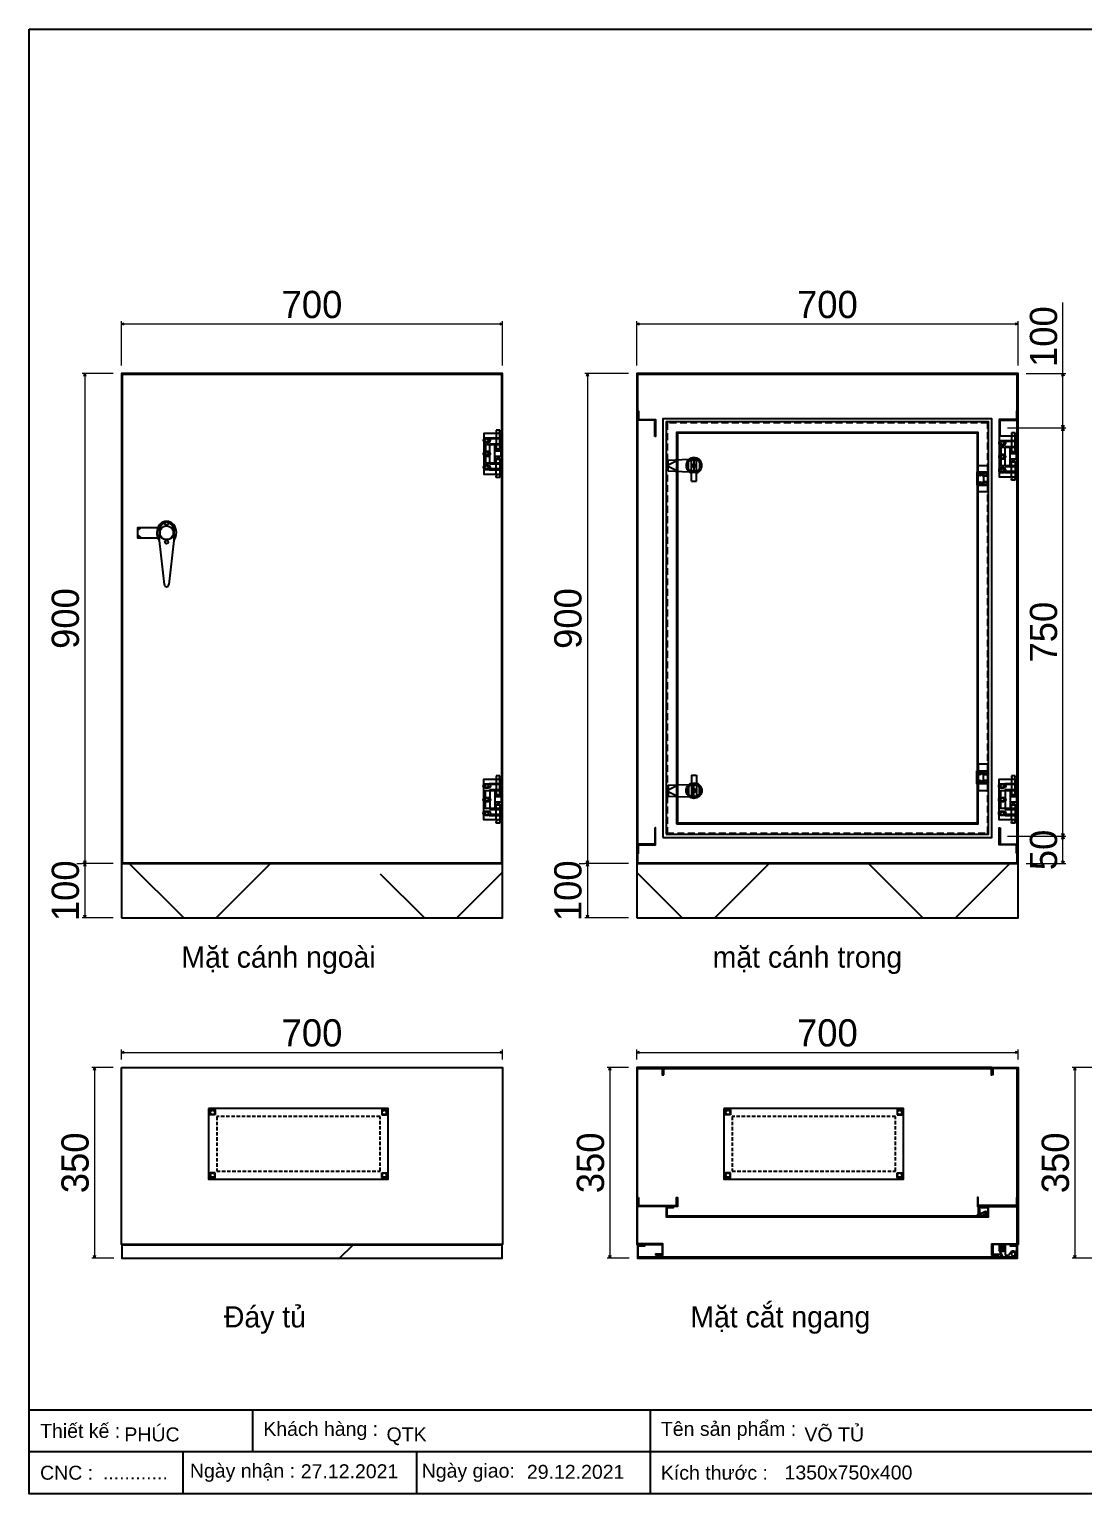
# Model space of a CAD drawing. Header units: millimetres. Extents: x 0 to 3804, y 0 to 2690.
# Drawn here: x 0 to 1936, y 0 to 2690 of the extents above; entities that cross this region are included whole.
import ezdxf

# ---------------------------------------------------------------- set-up
doc = ezdxf.new("R2010")
doc.units = ezdxf.units.MM
doc.linetypes.add('HIDDEN', pattern=[9.525, 6.35, -3.175])
doc.linetypes.add('HIDDENX2', pattern=[19.05, 12.7, -6.35])
for name, color, linetype in [('DIM', 253, 'Continuous'), ('Ghi chu', 7, 'Continuous'), ('HEATER', 1, 'Continuous')]:
    doc.layers.add(name, color=color, linetype=linetype)
doc.styles.add('Arial', font='arial.ttf')
doc.dimstyles.new('CNC', dxfattribs={"dimtxt": 50, "dimasz": 5, "dimexe": 5, "dimexo": 15, "dimgap": 10, "dimtad": 1, "dimdec": 0, "dimtxsty": 'Standard', "dimblk": 'OPEN30', "dimcen": 10, "dimclrd": 5, "dimclre": 5, "dimclrt": 3, "dimazin": 3, "dimtfac": 1, "dimtdec": 0, "dimtmove": 0, "dimatfit": 3, "dimldrblk": 'ARCHTICK', "dimlwd": 9, "dimlwe": 9})

# ---------------------------------------------------------------- blocks, each defined once
blk = doc.blocks.new('*D1')
at = {"color": 0, "linetype": 'ByBlock', "lineweight": -2}
for p, q in [((169.1, 2148.4), (174.1, 2149.7)), ((174.1, 2147), (169.1, 2148.4)), ((169.1, 2148.4), (174.1, 2148.4)), ((864.1, 2149.7), (869.1, 2148.4)), ((869.1, 2148.4), (864.1, 2147)), ((869.1, 2148.4), (864.1, 2148.4))]:
    blk.add_line(p, q, dxfattribs=at)
at = {"layer": 'Defpoints', "color": 0, "transparency": 16777216}
for p in [(869.1, 2148.4), (169.1, 2057.4), (869.1, 2057.4)]:
    blk.add_point(p, dxfattribs=at)
at = {"layer": 'DIM', "color": 5, "lineweight": 9, "transparency": 16777216}
for p, q in [((169.1, 2072.4), (169.1, 2153.4)), ((869.1, 2072.4), (869.1, 2153.4)), ((174.1, 2148.4), (864.1, 2148.4))]:
    blk.add_line(p, q, dxfattribs=at)
at = {"layer": 'DIM', "color": 3, "transparency": 16777216, "insert": (519.1, 2183.9), "char_height": 50, "attachment_point": 5}
blk.add_mtext('700', dxfattribs=at)
blk = doc.blocks.new('_ArchTick')
at = {"color": 0, "const_width": 0.15}
blk.add_lwpolyline([(-0.5, -0.5), (0.5, 0.5)], dxfattribs=at)
blk = doc.blocks.new('_Open30')
at = {"color": 0, "linetype": 'ByBlock', "lineweight": -2}
for p, q in [((-1, 0.27), (0, 0)), ((0, 0), (-1, -0.27)), ((0, 0), (-1, 0))]:
    blk.add_line(p, q, dxfattribs=at)
blk = doc.blocks.new('*D2')
at = {"color": 0, "linetype": 'ByBlock', "lineweight": -2}
for p, q in [((100.7, 2052.4), (102, 2057.4)), ((102, 2057.4), (103.4, 2052.4)), ((102, 2057.4), (102, 2052.4)), ((102, 1157.4), (100.7, 1162.4)), ((103.4, 1162.4), (102, 1157.4)), ((102, 1157.4), (102, 1162.4))]:
    blk.add_line(p, q, dxfattribs=at)
at = {"layer": 'Defpoints', "color": 0, "transparency": 16777216}
for p in [(169.1, 2057.4), (102, 1157.4), (169.1, 1157.4)]:
    blk.add_point(p, dxfattribs=at)
at = {"layer": 'DIM', "color": 5, "lineweight": 9, "transparency": 16777216}
for p, q in [((154.1, 2057.4), (97, 2057.4)), ((102, 2052.4), (102, 1162.4)), ((154.1, 1157.4), (97, 1157.4))]:
    blk.add_line(p, q, dxfattribs=at)
at = {"layer": 'DIM', "color": 3, "transparency": 16777216, "insert": (66.5, 1607.4), "char_height": 50, "attachment_point": 5, "rotation": 90}
blk.add_mtext('900', dxfattribs=at)
blk = doc.blocks.new('*D3')
at = {"color": 0, "linetype": 'ByBlock', "lineweight": -2}
for p, q in [((100.7, 1152.4), (102, 1157.4)), ((102, 1157.4), (103.4, 1152.4)), ((102, 1157.4), (102, 1152.4)), ((102, 1057.4), (100.7, 1062.4)), ((103.4, 1062.4), (102, 1057.4)), ((102, 1057.4), (102, 1062.4))]:
    blk.add_line(p, q, dxfattribs=at)
at = {"layer": 'Defpoints', "color": 0, "transparency": 16777216}
for p in [(102, 1157.4), (102, 1057.4), (169.1, 1057.4)]:
    blk.add_point(p, dxfattribs=at)
at = {"layer": 'DIM', "color": 5, "lineweight": 9, "transparency": 16777216}
for p, q in [((87, 1157.4), (97, 1157.4)), ((102, 1152.4), (102, 1062.4)), ((154.1, 1057.4), (97, 1057.4))]:
    blk.add_line(p, q, dxfattribs=at)
at = {"layer": 'DIM', "color": 3, "transparency": 16777216, "insert": (66.5, 1107.4), "char_height": 50, "attachment_point": 5, "rotation": 90}
blk.add_mtext('100', dxfattribs=at)
blk = doc.blocks.new('*D4')
at = {"color": 0, "linetype": 'ByBlock', "lineweight": -2}
for p, q in [((118.5, 777.7), (119.8, 782.7)), ((119.8, 782.7), (121.2, 777.7)), ((119.8, 782.7), (119.8, 777.7)), ((119.8, 432.7), (118.5, 437.7)), ((121.2, 437.7), (119.8, 432.7)), ((119.8, 432.7), (119.8, 437.7))]:
    blk.add_line(p, q, dxfattribs=at)
at = {"layer": 'Defpoints', "color": 0, "transparency": 16777216}
for p in [(169.1, 782.7), (119.8, 432.7), (170.1, 432.7)]:
    blk.add_point(p, dxfattribs=at)
at = {"layer": 'DIM', "color": 5, "lineweight": 9, "transparency": 16777216}
for p, q in [((154.1, 782.7), (114.8, 782.7)), ((119.8, 777.7), (119.8, 437.7)), ((155.1, 432.7), (114.8, 432.7))]:
    blk.add_line(p, q, dxfattribs=at)
at = {"layer": 'DIM', "color": 3, "transparency": 16777216, "insert": (84.3, 607.7), "char_height": 50, "attachment_point": 5, "rotation": 90}
blk.add_mtext('350', dxfattribs=at)
blk = doc.blocks.new('MS308-2-1')
at = {"color": 1}
for p, q in [((-53, 4.6), (-46, 10)), ((-13.3, -14.2), (-13.3, 6.7)), ((-12.3, 6.7), (-12.3, -6.9)), ((12.3, 6.7), (12.3, -6.9)), ((13.3, 6.7), (13.3, -14.2)), ((-53, -4.6), (-46, -10)), ((-4, -95), (-13.3, -14.2)), ((13.3, -14.2), (4, -95))]:
    blk.add_line(p, q, dxfattribs=at)
blk.add_lwpolyline([(-15.8, -10), (-53, -10), (-53, 10), (-15.8, 10)], dxfattribs=at)
for centre, radius, start, end in [((0, 6.7), 13.3, 0, 180), ((0, 6.7), 12.3, 0, 180), ((0, 5.9), 17.7, 226.184, 313.816), ((0, -95), 4, 180, 0)]:
    blk.add_arc(centre, radius, start, end, dxfattribs=at)
blk.add_ellipse((0, 0), major_axis=(0, 21), ratio=0.857143, start_param=3.972003, end_param=8.594367, dxfattribs=at)
blk = doc.blocks.new('*D5')
at = {"color": 0, "linetype": 'ByBlock', "lineweight": -2}
for p, q in [((169.1, 810.6), (174.1, 811.9)), ((174.1, 809.3), (169.1, 810.6)), ((169.1, 810.6), (174.1, 810.6)), ((864.1, 811.9), (869.1, 810.6)), ((869.1, 810.6), (864.1, 809.3)), ((869.1, 810.6), (864.1, 810.6))]:
    blk.add_line(p, q, dxfattribs=at)
at = {"layer": 'Defpoints', "color": 0, "transparency": 16777216}
for p in [(869.1, 810.6), (169.1, 782.7), (869.1, 782.7)]:
    blk.add_point(p, dxfattribs=at)
at = {"layer": 'DIM', "color": 5, "lineweight": 9, "transparency": 16777216}
for p, q in [((169.1, 797.7), (169.1, 815.6)), ((174.1, 810.6), (864.1, 810.6)), ((869.1, 797.7), (869.1, 815.6))]:
    blk.add_line(p, q, dxfattribs=at)
at = {"layer": 'DIM', "color": 3, "transparency": 16777216, "insert": (519.1, 846.1), "char_height": 50, "attachment_point": 5}
blk.add_mtext('700', dxfattribs=at)
blk = doc.blocks.new('HL011-1-3')
at = {"color": 1}
for p, q in [((29.5, 81), (22.5, 81)), ((22.5, 81), (22.5, 78)), ((29.5, 78), (29.5, 81)), ((11, 56), (11, 19)), ((11, 56), (32, 56)), ((20, 54), (20, 21)), ((23.5, 78), (22.5, 78)), ((22.5, 75), (22.5, 49)), ((23.5, 75), (22.5, 75)), ((23.5, 75), (23.5, 78)), ((29.5, 78), (28.5, 78)), ((28.5, 75), (28.5, 78)), ((28.5, 75), (29.5, 75)), ((29.5, 49), (29.5, 75)), ((20, 47), (32, 47)), ((32, 42.5), (20, 42.5)), ((32, 32.5), (20, 32.5)), ((20, 28), (32, 28)), ((22.5, 49), (24, 44)), ((22.5, 26), (24, 31)), ((24, 44), (28, 44)), ((24, 31), (28, 31)), ((29.5, 49), (28, 44)), ((29.5, 26), (28, 31)), ((11, 19), (32, 19)), ((22.5, 0), (22.5, 26)), ((23.5, 0), (22.5, 0)), ((23.5, 0), (23.5, -3)), ((28.5, 0), (28.5, -3)), ((28.5, 0), (29.5, 0)), ((29.5, 26), (29.5, 0)), ((22.5, -6), (22.5, -3)), ((23.5, -3), (22.5, -3)), ((29.5, -6), (22.5, -6)), ((29.5, -3), (28.5, -3)), ((29.5, -3), (29.5, -6))]:
    blk.add_line(p, q, dxfattribs=at)
for points in [[(32, 19), (32, 0), (0, 0), (0, 75), (32, 75), (32, 56)], [(32, 28), (32, 21), (3, 21), (3, 54), (32, 54), (32, 47)], [(32, 42.5), (32, 32.5)]]:
    blk.add_lwpolyline(points, dxfattribs=at)
for points in [[(10, 67), (32, 67), (32, 65), (10, 65)], [(10, 8), (32, 8), (32, 10), (10, 10)]]:
    blk.add_lwpolyline(points, close=True, dxfattribs=at)
for centre in [(5.5, 62.5), (5.5, 37.5), (5.5, 12.5)]:
    blk.add_circle(centre, 3, dxfattribs=at)
blk = doc.blocks.new('*D6')
at = {"color": 0, "linetype": 'ByBlock', "lineweight": -2}
for p, q in [((1115.5, 2148.4), (1120.5, 2149.7)), ((1120.5, 2147), (1115.5, 2148.4)), ((1115.5, 2148.4), (1120.5, 2148.4)), ((1810.5, 2149.7), (1815.5, 2148.4)), ((1815.5, 2148.4), (1810.5, 2147)), ((1815.5, 2148.4), (1810.5, 2148.4))]:
    blk.add_line(p, q, dxfattribs=at)
at = {"layer": 'Defpoints', "color": 0, "transparency": 16777216}
for p in [(1815.5, 2148.4), (1115.5, 2057.4), (1815.5, 2057.4)]:
    blk.add_point(p, dxfattribs=at)
at = {"layer": 'DIM', "color": 5, "lineweight": 9, "transparency": 16777216}
for p, q in [((1115.5, 2072.4), (1115.5, 2153.4)), ((1815.5, 2072.4), (1815.5, 2153.4)), ((1120.5, 2148.4), (1810.5, 2148.4))]:
    blk.add_line(p, q, dxfattribs=at)
at = {"layer": 'DIM', "color": 3, "transparency": 16777216, "insert": (1465.5, 2183.9), "char_height": 50, "attachment_point": 5}
blk.add_mtext('700', dxfattribs=at)
blk = doc.blocks.new('*D7')
at = {"color": 0, "linetype": 'ByBlock', "lineweight": -2}
for p, q in [((1023.5, 2052.4), (1024.8, 2057.4)), ((1024.8, 2057.4), (1026.2, 2052.4)), ((1024.8, 2057.4), (1024.8, 2052.4)), ((1024.8, 1157.4), (1023.5, 1162.4)), ((1026.2, 1162.4), (1024.8, 1157.4)), ((1024.8, 1157.4), (1024.8, 1162.4))]:
    blk.add_line(p, q, dxfattribs=at)
at = {"layer": 'Defpoints', "color": 0, "transparency": 16777216}
for p in [(1115.5, 2057.4), (1024.8, 1157.4), (1115.5, 1157.4)]:
    blk.add_point(p, dxfattribs=at)
at = {"layer": 'DIM', "color": 5, "lineweight": 9, "transparency": 16777216}
for p, q in [((1100.5, 2057.4), (1019.8, 2057.4)), ((1024.8, 2052.4), (1024.8, 1162.4)), ((1100.5, 1157.4), (1019.8, 1157.4))]:
    blk.add_line(p, q, dxfattribs=at)
at = {"layer": 'DIM', "color": 3, "transparency": 16777216, "insert": (989.3, 1607.4), "char_height": 50, "attachment_point": 5, "rotation": 90}
blk.add_mtext('900', dxfattribs=at)
blk = doc.blocks.new('*D8')
at = {"color": 0, "linetype": 'ByBlock', "lineweight": -2}
for p, q in [((1023.5, 1152.4), (1024.8, 1157.4)), ((1024.8, 1157.4), (1026.2, 1152.4)), ((1024.8, 1157.4), (1024.8, 1152.4)), ((1024.8, 1057.4), (1023.5, 1062.4)), ((1026.2, 1062.4), (1024.8, 1057.4)), ((1024.8, 1057.4), (1024.8, 1062.4))]:
    blk.add_line(p, q, dxfattribs=at)
at = {"layer": 'Defpoints', "color": 0, "transparency": 16777216}
for p in [(1024.8, 1157.4), (1024.8, 1057.4), (1115.5, 1057.4)]:
    blk.add_point(p, dxfattribs=at)
at = {"layer": 'DIM', "color": 5, "lineweight": 9, "transparency": 16777216}
for p, q in [((1009.8, 1157.4), (1019.8, 1157.4)), ((1024.8, 1152.4), (1024.8, 1062.4)), ((1100.5, 1057.4), (1019.8, 1057.4))]:
    blk.add_line(p, q, dxfattribs=at)
at = {"layer": 'DIM', "color": 3, "transparency": 16777216, "insert": (989.3, 1107.4), "char_height": 50, "attachment_point": 5, "rotation": 90}
blk.add_mtext('100', dxfattribs=at)
blk = doc.blocks.new('ovan6x9')
at = {"color": 2}
for p, q in [((2, 6), (8, 6)), ((2, 0), (8, 0))]:
    blk.add_line(p, q, dxfattribs=at)
for centre, start, end in [((2, 3), 90, 270), ((8, 3), 270, 90)]:
    blk.add_arc(centre, 3, start, end, dxfattribs=at)
blk = doc.blocks.new('HL036-1-1')
at = {"color": 1}
blk.add_line((9.5, 36.2), (9.5, 12.2), dxfattribs=at)
for points in [[(-2.5, 12.2), (17.5, 12.2), (17.5, 36.2), (-2.5, 36.2)], [(0, 48.5), (17.5, 48.5), (17.5, 0), (0, 0)]]:
    blk.add_lwpolyline(points, close=True, dxfattribs=at)
for centre, radius in [((3.5, 31.8), 2), ((12.7, 32.5), 2.5), ((3.5, 16.8), 2), ((12.7, 16), 2.5)]:
    blk.add_circle(centre, radius, dxfattribs=at)
blk = doc.blocks.new('SDGFGHGHG')
at = {"layer": 'HEATER'}
for p, q in [((860892.9, 570780.5), (860931.6, 570782)), ((860892.9, 570760.5), (860892.9, 570780.5)), ((860892.9, 570771.9), (860906.3, 570778.7)), ((860935.9, 570742), (860935.9, 570784.3)), ((860944.9, 570742), (860944.9, 570784.3)), ((860892.9, 570769.1), (860906.3, 570762.4)), ((860892.9, 570760.5), (860931.6, 570759.1)), ((860937.5, 570771.3), (860939.5, 570771.3)), ((860937.5, 570769.8), (860939.5, 570769.8)), ((860939.5, 570773.5), (860939.5, 570771.3)), ((860939.5, 570769.8), (860939.5, 570767.6)), ((860941.3, 570773.5), (860941.3, 570771.3)), ((860941.3, 570771.3), (860943.4, 570771.3)), ((860941.3, 570769.8), (860941.3, 570767.6)), ((860941.3, 570769.8), (860943.4, 570769.8)), ((860935.9, 570742), (860944.9, 570742))]:
    blk.add_line(p, q, dxfattribs=at)
blk.add_circle((860940.4, 570770.5), 3.08, dxfattribs=at)
blk.add_arc((860940.4, 570770.5), 14.5, 288.08, 251.92, dxfattribs=at)
blk = doc.blocks.new('SĐFHGGH')
at = {"layer": 'HEATER'}
for points in [[(860928.8, 570702.4), (860927.4, 570702.4), (860927.4, 570708.4), (860928.8, 570708.4)], [(860943.4, 570717), (860943.4, 570718.4), (860937.4, 570718.4), (860937.4, 570717)], [(860952.1, 570702.4), (860953.4, 570702.4), (860953.4, 570708.4), (860952.1, 570708.4)], [(860943.4, 570693.8), (860943.4, 570692.4), (860937.4, 570692.4), (860937.4, 570693.8)]]:
    blk.add_lwpolyline(points, dxfattribs=at)
for start, end in [(104.4775, 165.5225), (194.4775, 255.5225), (14.4775, 75.5225), (284.4775, 345.5225)]:
    blk.add_arc((860940.4, 570705.4), 12, start, end, dxfattribs=at)
blk = doc.blocks.new('MS722')
for name, p in [('SDGFGHGHG', (-860940.4, -570770.5)), ('SĐFHGGH', (-860940.4, -570705.4))]:
    blk.add_blockref(name, p)
blk = doc.blocks.new('KHUNG CHUẨN')
at = {"color": 7}
for p, q in [((19889.2, -28535.2), (16919.2, -28535.2)), ((17239.2, -28535.2), (17239.2, -28595.2)), ((17809.2, -28535.2), (17809.2, -28655.2)), ((18939.2, -28595.2), (16919.2, -28595.2)), ((17139.2, -28595.2), (17139.2, -28655.2)), ((17474.2, -28595.2), (17474.2, -28655.2))]:
    blk.add_line(p, q, dxfattribs=at)
blk.add_lwpolyline([(16919.2, -26555.2), (19889.2, -26555.2), (19889.2, -28655.2), (16919.2, -28655.2)], close=True, dxfattribs=at)
at = {"color": 2, "char_height": 20, "attachment_point": 4, "style": 'Arial'}
for s, insert, width in [('  Thiết kế :', (16919.2, -28565.2), 917.634), ('  Khách hàng :', (17239.2, -28565.2), 917.634), ('  Tên sản phẩm :', (17809.2, -28565.2), 917.634), ('  CNC :', (16919.2, -28625.2), 917.634), ('  Ngày nhận :', (17134, -28625.2), 556.651), ('  Ngày giao:', (17466.3, -28625.2), 556.651), ('  Kích thước :', (17809.2, -28625.2), 917.634)]:
    blk.add_mtext(s, dxfattribs=dict(at, insert=insert, width=width))
at = {"color": 3, "style": 'Arial'}
for tag, p in [('#01', (17055.6, -28580.1)), ('#02', (17431.4, -28580.1)), ('#03', (18030.6, -28580.1)), ('#08', (18751.7, -28580.1)), ('#10', (19064.8, -28580.1)), ('#04', (17024.8, -28634.6)), ('#05', (17308.5, -28633)), ('#06', (17632.7, -28633.7)), ('#07', (18002, -28634.7)), ('#09', (18753.8, -28632.6)), ('#11', (19060.3, -28625.7)), ('#12', (19806.5, -28628.9))]:
    blk.add_attdef(tag, p, '', height=20, dxfattribs=at)
blk = doc.blocks.new('*D10')
at = {"color": 5, "lineweight": 9, "ltscale": 3, "transparency": 16777216}
for p, q in [((1796, 1207.4), (1903.1, 1207.4)), ((1898.1, 1162.4), (1898.1, 1202.4)), ((1830.5, 1157.4), (1903.1, 1157.4))]:
    blk.add_line(p, q, dxfattribs=at)
at = {"color": 0, "linetype": 'ByBlock', "lineweight": -2}
for p, q in [((1896.8, 1202.4), (1898.1, 1207.4)), ((1898.1, 1207.4), (1899.5, 1202.4)), ((1898.1, 1207.4), (1898.1, 1202.4)), ((1898.1, 1157.4), (1896.8, 1162.4)), ((1899.5, 1162.4), (1898.1, 1157.4)), ((1898.1, 1157.4), (1898.1, 1162.4))]:
    blk.add_line(p, q, dxfattribs=at)
at = {"layer": 'Defpoints', "color": 0, "ltscale": 3, "transparency": 16777216}
for p in [(1781, 1207.4), (1898.1, 1207.4), (1815.5, 1157.4)]:
    blk.add_point(p, dxfattribs=at)
at = {"color": 3, "ltscale": 3, "transparency": 16777216, "insert": (1862.6, 1182.4), "char_height": 50, "attachment_point": 5, "rotation": 90}
blk.add_mtext('50', dxfattribs=at)
blk = doc.blocks.new('*D11')
at = {"color": 5, "lineweight": 9, "ltscale": 3, "transparency": 16777216}
for p, q in [((1796, 1957.4), (1903.1, 1957.4)), ((1898.1, 1212.4), (1898.1, 1952.4)), ((1796, 1207.4), (1903.1, 1207.4))]:
    blk.add_line(p, q, dxfattribs=at)
at = {"color": 0, "linetype": 'ByBlock', "lineweight": -2}
for p, q in [((1896.8, 1952.4), (1898.1, 1957.4)), ((1898.1, 1957.4), (1899.5, 1952.4)), ((1898.1, 1957.4), (1898.1, 1952.4)), ((1898.1, 1207.4), (1896.8, 1212.4)), ((1899.5, 1212.4), (1898.1, 1207.4)), ((1898.1, 1207.4), (1898.1, 1212.4))]:
    blk.add_line(p, q, dxfattribs=at)
at = {"layer": 'Defpoints', "color": 0, "ltscale": 3, "transparency": 16777216}
for p in [(1781, 1957.4), (1898.1, 1957.4), (1781, 1207.4)]:
    blk.add_point(p, dxfattribs=at)
at = {"color": 3, "ltscale": 3, "transparency": 16777216, "insert": (1862.6, 1582.4), "char_height": 50, "attachment_point": 5, "rotation": 90}
blk.add_mtext('750', dxfattribs=at)
blk = doc.blocks.new('*D12')
at = {"color": 5, "lineweight": 9, "ltscale": 3, "transparency": 16777216}
for p, q in [((1898.1, 2057.4), (1898.1, 2188)), ((1830.5, 2057.4), (1903.1, 2057.4)), ((1898.1, 1962.4), (1898.1, 2052.4)), ((1796, 1957.4), (1903.1, 1957.4))]:
    blk.add_line(p, q, dxfattribs=at)
at = {"color": 0, "linetype": 'ByBlock', "lineweight": -2}
for p, q in [((1896.8, 2052.4), (1898.1, 2057.4)), ((1898.1, 2057.4), (1899.5, 2052.4)), ((1898.1, 2057.4), (1898.1, 2052.4)), ((1898.1, 1957.4), (1896.8, 1962.4)), ((1899.5, 1962.4), (1898.1, 1957.4)), ((1898.1, 1957.4), (1898.1, 1962.4))]:
    blk.add_line(p, q, dxfattribs=at)
at = {"layer": 'Defpoints', "color": 0, "ltscale": 3, "transparency": 16777216}
for p in [(1815.5, 2057.4), (1898.1, 2057.4), (1781, 1957.4)]:
    blk.add_point(p, dxfattribs=at)
at = {"color": 3, "ltscale": 3, "transparency": 16777216, "insert": (1862.6, 2125.2), "char_height": 50, "attachment_point": 5, "rotation": 90}
blk.add_mtext('100', dxfattribs=at)
blk = doc.blocks.new('*D13')
at = {"color": 0, "linetype": 'ByBlock', "lineweight": -2}
for p, q in [((1064.9, 777.7), (1066.2, 782.7)), ((1066.2, 782.7), (1067.5, 777.7)), ((1066.2, 782.7), (1066.2, 777.7)), ((1066.2, 432.7), (1064.9, 437.7)), ((1067.5, 437.7), (1066.2, 432.7)), ((1066.2, 432.7), (1066.2, 437.7))]:
    blk.add_line(p, q, dxfattribs=at)
at = {"layer": 'Defpoints', "color": 0, "transparency": 16777216}
for p in [(1115.5, 782.7), (1066.2, 432.7), (1116.5, 432.7)]:
    blk.add_point(p, dxfattribs=at)
at = {"layer": 'DIM', "color": 5, "lineweight": 9, "transparency": 16777216}
for p, q in [((1100.5, 782.7), (1061.2, 782.7)), ((1066.2, 777.7), (1066.2, 437.7)), ((1101.5, 432.7), (1061.2, 432.7))]:
    blk.add_line(p, q, dxfattribs=at)
at = {"layer": 'DIM', "color": 3, "transparency": 16777216, "insert": (1030.7, 607.7), "char_height": 50, "attachment_point": 5, "rotation": 90}
blk.add_mtext('350', dxfattribs=at)
blk = doc.blocks.new('*D14')
at = {"color": 0, "linetype": 'ByBlock', "lineweight": -2}
for p, q in [((1115.5, 810.6), (1120.5, 811.9)), ((1120.5, 809.3), (1115.5, 810.6)), ((1115.5, 810.6), (1120.5, 810.6)), ((1810.5, 811.9), (1815.5, 810.6)), ((1815.5, 810.6), (1810.5, 809.3)), ((1815.5, 810.6), (1810.5, 810.6))]:
    blk.add_line(p, q, dxfattribs=at)
at = {"layer": 'Defpoints', "color": 0, "transparency": 16777216}
for p in [(1815.5, 810.6), (1115.5, 782.7), (1815.5, 782.7)]:
    blk.add_point(p, dxfattribs=at)
at = {"layer": 'DIM', "color": 5, "lineweight": 9, "transparency": 16777216}
for p, q in [((1115.5, 797.7), (1115.5, 815.6)), ((1120.5, 810.6), (1810.5, 810.6)), ((1815.5, 797.7), (1815.5, 815.6))]:
    blk.add_line(p, q, dxfattribs=at)
at = {"layer": 'DIM', "color": 3, "transparency": 16777216, "insert": (1465.5, 846.1), "char_height": 50, "attachment_point": 5}
blk.add_mtext('700', dxfattribs=at)
blk = doc.blocks.new('HL011-1-4')
h = blk.add_hatch()
h.set_pattern_fill('ANSI31', color=2, scale=0.5, style=0)
h.paths.add_polyline_path([(2.5, 0), (8.5, 0), (8.5, 12), (2.5, 12)])
at = {"color": 1}
for p, q in [((7, 23.5), (0, 10)), ((0, 0), (0, 10)), ((11, 0), (0, 0)), ((7, 23.5), (26, 23.5)), ((11, 0), (11, 19.5)), ((11, 19.5), (17, 19.5)), ((17, 19.5), (21.2, 13.9))]:
    blk.add_line(p, q, dxfattribs=at)
at = {"color": 2}
blk.add_lwpolyline([(2.5, 0), (2.5, 12), (8.5, 12), (8.5, 0)], dxfattribs=at)
at = {"color": 1}
blk.add_lwpolyline([(5.7, 21), (3, 21), (3, 23.5), (7, 23.5)], dxfattribs=at)
blk.add_circle((26, 17.5), 3.5, dxfattribs=at)
blk.add_arc((26, 17.5), 6, 216.8699, 90, dxfattribs=at)
blk = doc.blocks.new('HL036-1-2')
at = {"layer": 'Ghi chu', "color": 1}
for p, q in [((-3, 17.8), (-18.9, 17.8)), ((-18.9, 15.8), (-18.9, 17.8)), ((-12.1, 15.8), (-18.9, 15.8)), ((-16.4, 1), (-16.4, 14)), ((-15.6, 15), (-3.9, 17.7)), ((0, 0), (-15.4, 0)), ((-14.4, 3), (-14.4, 11.9)), ((0, 2), (-13.4, 2)), ((-13.1, 12.8), (-4.3, 9.8)), ((-6.2, 2), (-6.2, 0)), ((-1.2, 2), (-1.2, 0)), ((0, 0), (0, 2))]:
    blk.add_line(p, q, dxfattribs=at)
for radius in [4.1, 2.1]:
    blk.add_circle((-3, 13.7), radius, dxfattribs=at)
for centre, start, end in [((-15.4, 14), 102.9616, 180), ((-15.4, 1), 180, 270), ((-13.4, 11.9), 71.3254, 180), ((-13.4, 3), 180, 270)]:
    blk.add_arc(centre, 1, start, end, dxfattribs=at)
blk = doc.blocks.new('*D19')
at = {"color": 0, "linetype": 'ByBlock', "lineweight": -2}
for p, q in [((1918.5, 777.7), (1919.8, 782.7)), ((1919.8, 782.7), (1921.2, 777.7)), ((1919.8, 782.7), (1919.8, 777.7)), ((1919.8, 432.7), (1918.5, 437.7)), ((1921.2, 437.7), (1919.8, 432.7)), ((1919.8, 432.7), (1919.8, 437.7))]:
    blk.add_line(p, q, dxfattribs=at)
at = {"layer": 'Defpoints', "color": 0, "transparency": 16777216}
for p in [(1969.1, 782.7), (1919.8, 432.7), (1970.1, 432.7)]:
    blk.add_point(p, dxfattribs=at)
at = {"layer": 'DIM', "color": 5, "lineweight": 9, "transparency": 16777216}
for p, q in [((1954.1, 782.7), (1914.8, 782.7)), ((1919.8, 777.7), (1919.8, 437.7)), ((1955.1, 432.7), (1914.8, 432.7))]:
    blk.add_line(p, q, dxfattribs=at)
at = {"layer": 'DIM', "color": 3, "transparency": 16777216, "insert": (1884.3, 607.7), "char_height": 50, "attachment_point": 5, "rotation": 90}
blk.add_mtext('350', dxfattribs=at)

msp = doc.modelspace()

# ---------------------------------------------------------------- hatches: boundary and pattern name
at = {"ltscale": 3}
h = msp.add_hatch(dxfattribs=at)
h.set_pattern_fill('ANSI38', color=256, scale=50, style=0)
h.set_pattern_definition([(45, (6745448.83, 3816531.32), (-220.970869, 220.970869), []), (135, (6745448.83, 3816531.32), (-662.912607, 220.970869), [781.25, -468.75])])
h.paths.add_polyline_path([(169.1, 1057.4), (869.1, 1057.4), (869.1, 1157.4), (169.1, 1157.4)])
h = msp.add_hatch(dxfattribs=at)
h.set_pattern_fill('ANSI38', color=256, scale=50, style=0)
h.set_pattern_definition([(45, (6792768.1, 3816531.32), (-220.970869, 220.970869), []), (135, (6792768.1, 3816531.32), (-662.912607, 220.970869), [781.25, -468.75])])
h.paths.add_polyline_path([(1115.5, 1057.4), (1815.5, 1057.4), (1815.5, 1157.4), (1115.5, 1157.4)])
h = msp.add_hatch(dxfattribs=at)
h.set_pattern_fill('ANSI31', color=256, scale=200, style=0)
h.set_pattern_definition([(45, (26981795.3, 15266125.3), (-3535.5339, 3535.5339), [])])
h.paths.add_polyline_path([(329.1, 707.7), (329.1, 577.7), (659.1, 577.7), (659.1, 707.7)], flags=16)
h.paths.add_polyline_path([(169.1, 782.7), (869.1, 782.7), (869.1, 457.7), (169.1, 457.7)])
h = msp.add_hatch(dxfattribs=at)
h.set_pattern_fill('ANSI31', color=256, scale=100, angle=75, style=0)
h.set_pattern_definition([(195, (-3881271.1, 15006788.5), (323.52381, -1207.40728), [])])
h.paths.add_polyline_path([(329.1, 707.7), (329.1, 577.7), (659.1, 577.7), (659.1, 707.7)])
h = msp.add_hatch(dxfattribs=at)
h.set_pattern_fill('ANSI31', color=256, scale=50, angle=90, style=0)
h.set_pattern_definition([(225, (-3819031.32, 6745448.83), (220.970869, -220.970869), [])])
h.paths.add_polyline_path([(868.1, 456.7), (170.1, 456.7), (170.1, 432.7), (868.1, 432.7)])

# ---------------------------------------------------------------- linework, layer by layer
for p, q in [((1220.5, 1898.6), (1220.5, 1878.1)), ((1220.5, 1281.1), (1220.5, 1301.6))]:
    msp.add_line(p, q, dxfattribs=at)
for points in [[(169.1, 1157.4), (869.1, 1157.4), (869.1, 2057.4), (169.1, 2057.4)], [(170.6, 1158.9), (867.6, 1158.9), (867.6, 2055.9), (170.6, 2055.9)], [(1115.5, 1157.4), (1815.5, 1157.4), (1815.5, 2057.4), (1115.5, 2057.4)], [(1117, 1158.9), (1814, 1158.9), (1814, 2055.9), (1117, 2055.9)], [(1163.5, 1205.4), (1767.5, 1205.4), (1767.5, 1974.4), (1163.5, 1974.4)], [(169.1, 1057.4), (869.1, 1057.4), (869.1, 1157.4), (169.1, 1157.4)], [(1115.5, 1057.4), (1815.5, 1057.4), (1815.5, 1157.4), (1115.5, 1157.4)], [(329.1, 707.7), (329.1, 577.7), (659.1, 577.7), (659.1, 707.7)], [(1275.5, 707.7), (1275.5, 577.7), (1605.5, 577.7), (1605.5, 707.7)]]:
    msp.add_lwpolyline(points, close=True)
at = {"color": 8}
for points in [[(1148.5, 1941.6), (1148.5, 1971.6), (1117, 1971.6), (1117, 1988.1), (1118.5, 1988.1), (1118.5, 1973.1), (1150, 1973.1), (1150, 1941.6)], [(1782.5, 1941.6), (1782.5, 1971.6), (1814, 1971.6), (1814, 1988.1), (1812.5, 1988.1), (1812.5, 1973.1), (1781, 1973.1), (1781, 1941.6)], [(1148.5, 1223.1), (1148.5, 1193.1), (1117, 1193.1), (1117, 1176.6), (1118.5, 1176.6), (1118.5, 1191.6), (1150, 1191.6), (1150, 1223.1)], [(1782.5, 1223.1), (1782.5, 1193.1), (1814, 1193.1), (1814, 1176.6), (1812.5, 1176.6), (1812.5, 1191.6), (1781, 1191.6), (1781, 1223.1)]]:
    msp.add_lwpolyline(points, close=True, dxfattribs=at)
at = {"color": 6}
for points in [[(1169.5, 1211.4), (1761.5, 1211.4), (1761.5, 1968.4), (1169.5, 1968.4)], [(1748, 525.9), (1760, 525.9), (1760, 509.9), (1171, 509.9), (1171, 525.9), (1183, 525.9), (1183, 527.4), (1169.5, 527.4), (1169.5, 508.4), (1761.5, 508.4), (1761.5, 527.4), (1748, 527.4)]]:
    msp.add_lwpolyline(points, close=True, dxfattribs=at)
at = {"color": 6, "linetype": 'HIDDENX2'}
msp.add_lwpolyline([(1171, 1212.9), (1760, 1212.9), (1760, 1966.9), (1171, 1966.9)], close=True, dxfattribs=at)
at = {"color": 2}
for points in [[(837.6, 1938.9, 1), (837.6, 1930.9), (842.6, 1930.9, 1), (842.6, 1938.9)], [(837.6, 1913.9, 1), (837.6, 1905.9), (842.6, 1905.9, 1), (842.6, 1913.9)], [(1784, 1933.9, 1), (1784, 1925.9), (1789, 1925.9, 1), (1789, 1933.9)], [(837.6, 1888.9, 1), (837.6, 1880.9), (842.6, 1880.9, 1), (842.6, 1888.9)], [(1784, 1908.9, 1), (1784, 1900.9), (1789, 1900.9, 1), (1789, 1908.9)], [(1784, 1883.9, 1), (1784, 1875.9), (1789, 1875.9, 1), (1789, 1883.9)], [(837.6, 1295.9, -1), (837.6, 1303.9), (842.6, 1303.9, -1), (842.6, 1295.9)], [(1784, 1295.9, -1), (1784, 1303.9), (1789, 1303.9, -1), (1789, 1295.9)], [(837.6, 1270.9, -1), (837.6, 1278.9), (842.6, 1278.9, -1), (842.6, 1270.9)], [(1784, 1270.9, -1), (1784, 1278.9), (1789, 1278.9, -1), (1789, 1270.9)], [(837.6, 1245.9, -1), (837.6, 1253.9), (842.6, 1253.9, -1), (842.6, 1245.9)], [(1784, 1245.9, -1), (1784, 1253.9), (1789, 1253.9, -1), (1789, 1245.9)]]:
    msp.add_lwpolyline(points, format="xyb", close=True, dxfattribs=at)
at = {"color": 3}
for points in [[(1188.5, 1230.4), (1742.5, 1230.4), (1742.5, 1949.4), (1188.5, 1949.4)], [(1190, 1231.9), (1741, 1231.9), (1741, 1947.9), (1190, 1947.9)], [(1118.5, 544.2), (1118.5, 529.2), (1188.5, 529.2), (1188.5, 544.2), (1190, 544.2), (1190, 527.7), (1117, 527.7), (1117, 544.2)], [(1812.5, 544.2), (1812.5, 529.2), (1742.5, 529.2), (1742.5, 544.2), (1741, 544.2), (1741, 527.7), (1814, 527.7), (1814, 544.2)]]:
    msp.add_lwpolyline(points, close=True, dxfattribs=at)
at = {"color": 2, "ltscale": 3}
for points in [[(1210.2, 1898.6), (1230.7, 1898.6), (1230.7, 1878.1), (1210.2, 1878.1)], [(1210.2, 1281.1), (1230.7, 1281.1), (1230.7, 1301.6), (1210.2, 1301.6)]]:
    msp.add_lwpolyline(points, close=True, dxfattribs=at)
at = {"ltscale": 3}
for points in [[(169.1, 782.7), (869.1, 782.7), (869.1, 457.7), (169.1, 457.7)], [(868.1, 456.7), (170.1, 456.7), (170.1, 432.7), (868.1, 432.7)]]:
    msp.add_lwpolyline(points, close=True, dxfattribs=at)
at = {"color": 7}
for points in [[(1150, 438.2), (1163.5, 438.2), (1163.5, 459.2), (1117, 459.2), (1117, 781.2), (1162, 781.2), (1162, 769.2), (1163.5, 769.2), (1163.5, 782.7), (1115.5, 782.7), (1115.5, 457.7), (1162, 457.7), (1162, 439.7), (1150, 439.7)], [(1165, 769.2), (1165, 781.2), (1766, 781.2), (1766, 769.2), (1767.5, 769.2), (1767.5, 782.7), (1163.5, 782.7), (1163.5, 769.2)], [(1781, 438.2), (1767.5, 438.2), (1767.5, 459.2), (1814, 459.2), (1814, 781.2), (1769, 781.2), (1769, 769.2), (1767.5, 769.2), (1767.5, 782.7), (1815.5, 782.7), (1815.5, 457.7), (1769, 457.7), (1769, 439.7), (1781, 439.7)], [(1130, 456.7), (1116.5, 456.7), (1116.5, 432.7), (1814.5, 432.7), (1814.5, 456.7), (1801, 456.7), (1801, 455.2), (1813, 455.2), (1813, 434.2), (1118, 434.2), (1118, 455.2), (1130, 455.2)]]:
    msp.add_lwpolyline(points, close=True, dxfattribs=at)
at = {"color": 2}
for points in [[(341, 695.8), (332, 695.8), (332, 704.8), (341, 704.8)], [(647.2, 695.8), (656.2, 695.8), (656.2, 704.8), (647.2, 704.8)], [(1287.4, 695.8), (1278.4, 695.8), (1278.4, 704.8), (1287.4, 704.8)], [(1593.6, 695.8), (1602.6, 695.8), (1602.6, 704.8), (1593.6, 704.8)], [(341, 589.6), (332, 589.6), (332, 580.6), (341, 580.6)], [(647.2, 589.6), (656.2, 589.6), (656.2, 580.6), (647.2, 580.6)], [(1287.4, 589.6), (1278.4, 589.6), (1278.4, 580.6), (1287.4, 580.6)], [(1593.6, 589.6), (1602.6, 589.6), (1602.6, 580.6), (1593.6, 580.6)]]:
    msp.add_lwpolyline(points, close=True, dxfattribs=at)
at = {"color": 2, "linetype": 'HIDDEN'}
for points in [[(344.1, 692.7), (344.1, 592.7), (644.1, 592.7), (644.1, 692.7)], [(1290.5, 692.7), (1290.5, 592.7), (1590.5, 592.7), (1590.5, 692.7)]]:
    msp.add_lwpolyline(points, close=True, dxfattribs=at)
at = {"color": 2}
for centre, radius in [((252.1, 1764.9), 12.5), ((252.1, 1781.9), 3), ((252.1, 1747.9), 3)]:
    msp.add_circle(centre, radius, dxfattribs=at)
at = {"color": 7}
for centre in [(336.5, 700.3), (651.7, 700.3), (1282.9, 700.3), (1598.1, 700.3), (336.5, 585.1), (651.7, 585.1), (1282.9, 585.1), (1598.1, 585.1)]:
    msp.add_circle(centre, 4, dxfattribs=at)

# ---------------------------------------------------------------- block references
at = {"color": 3}
ref = msp.add_blockref('KHUNG CHUẨN', (-21670.1, 36701.4), dxfattribs=dict(at, xscale=1.280794680002145, yscale=1.280794680002145, zscale=1.280794680002145))
ref.add_attrib('#03', 'VÕ TỦ', (1423.4, 96.1), dxfattribs={"color": 3, "height": 25.62, "style": 'Arial'})
ref.add_attrib('#07', '1350x750x400', (1386.8, 26.2), dxfattribs={"color": 3, "height": 25.616, "style": 'Arial'})
ref.add_attrib('#02', 'QTK', (656, 96.1), dxfattribs={"color": 3, "height": 25.62, "style": 'Arial'})
ref.add_attrib('#05', '27.12.2021', (498.5, 28.4), dxfattribs={"color": 3, "height": 25.62, "style": 'Arial'})
ref.add_attrib('#06', '29.12.2021', (913.7, 27.4), dxfattribs={"color": 3, "height": 25.62, "style": 'Arial'})
ref.add_attrib('#01', 'PHÚC', (174.6, 96.1), dxfattribs={"color": 3, "height": 25.62, "style": 'Arial'})
ref.add_attrib('#04', '............', (135.1, 26.3), dxfattribs={"color": 3, "height": 25.616, "style": 'Arial'})
at = {"color": 7, "xscale": -1, "rotation": 180}
for name, p in [('HL011-1-3', (834.6, 1947.4)), ('HL011-1-3', (1781, 1942.4)), ('MS722', (1220.5, 1291.4)), ('HL036-1-1', (1742.5, 1339.9)), ('ovan6x9', (1750.2, 1326.9)), ('ovan6x9', (1750.2, 1310.4)), ('HL036-1-2', (1758.9, 527.7)), ('HL011-1-4', (1781, 457.7))]:
    msp.add_blockref(name, p, dxfattribs=at)
at = {"color": 7}
for name, p in [('MS722', (1220.5, 1888.4)), ('HL036-1-1', (1742.5, 1839.9)), ('ovan6x9', (1750.2, 1869.4)), ('ovan6x9', (1750.2, 1852.9)), ('MS308-2-1', (252.1, 1764.9)), ('HL011-1-3', (834.6, 1237.4)), ('HL011-1-3', (1781, 1237.4))]:
    msp.add_blockref(name, p, dxfattribs=at)

# ---------------------------------------------------------------- texts
at = {"color": 2, "char_height": 39, "attachment_point": 5}
for s, insert, width in [('Mặt cánh ngoài', (457.7, 979.8), 725), ('mặt cánh trong', (1428.8, 979.8), 775), ('Mặt cắt ngang', (1379.1, 319), 775), ('Đáy tủ', (432.7, 319), 775)]:
    msp.add_mtext(s, dxfattribs=dict(at, insert=insert, width=width))

# ---------------------------------------------------------------- dimensions: what is measured, and where the dimension line sits
at = {"ltscale": 3}
for base, p1, p2, picture, middle in [((1898.1, 2057.4), (1781, 1957.4), (1815.5, 2057.4), '*D12', (1862.6, 2125.2)), ((1898.1, 1957.4), (1781, 1207.4), (1781, 1957.4), '*D11', (1862.6, 1582.4))]:
    dim = msp.add_linear_dim(base=base, p1=p1, p2=p2, angle=90, dimstyle='CNC', dxfattribs=at)
    dim.commit()
    dim.dimension.update_dxf_attribs({"geometry": picture, "text_midpoint": middle})
dim = msp.add_linear_dim(base=(1898.1, 1207.4), p1=(1815.5, 1157.4), p2=(1781, 1207.4), angle=90, dimstyle='CNC', dxfattribs=at)
dim.commit()
dim.dimension.update_dxf_attribs({"geometry": '*D10', "text_midpoint": (1898.1, 1182.4), "dimtype": 160})
at = {"layer": 'DIM'}
for base, p1, p2, picture, middle in [((869.1, 2148.4), (169.1, 2057.4), (869.1, 2057.4), '*D1', (519.1, 2183.9)), ((1815.5, 2148.4), (1115.5, 2057.4), (1815.5, 2057.4), '*D6', (1465.5, 2183.9)), ((869.1, 810.6), (169.1, 782.7), (869.1, 782.7), '*D5', (519.1, 846.1)), ((1815.5, 810.6), (1115.5, 782.7), (1815.5, 782.7), '*D14', (1465.5, 846.1))]:
    dim = msp.add_linear_dim(base=base, p1=p1, p2=p2, dimstyle='CNC', dxfattribs=at)
    dim.commit()
    dim.dimension.update_dxf_attribs({"geometry": picture, "text_midpoint": middle})
for base, p1, p2, picture, middle in [((102, 1157.4), (169.1, 2057.4), (169.1, 1157.4), '*D2', (66.5, 1607.4)), ((1024.8, 1157.4), (1115.5, 2057.4), (1115.5, 1157.4), '*D7', (989.3, 1607.4)), ((119.8, 432.7), (169.1, 782.7), (170.1, 432.7), '*D4', (84.3, 607.7)), ((1066.2, 432.7), (1115.5, 782.7), (1116.5, 432.7), '*D13', (1030.7, 607.7)), ((1919.8, 432.7), (1969.1, 782.7), (1970.1, 432.7), '*D19', (1884.3, 607.7))]:
    dim = msp.add_linear_dim(base=base, p1=p1, p2=p2, angle=90, dimstyle='CNC', dxfattribs=at)
    dim.commit()
    dim.dimension.update_dxf_attribs({"geometry": picture, "text_midpoint": middle})
for base, p1, p2, picture, middle in [((102, 1057.4), (102, 1157.4), (169.1, 1057.4), '*D3', (102, 1107.4)), ((1024.8, 1057.4), (1024.8, 1157.4), (1115.5, 1057.4), '*D8', (1024.8, 1107.4))]:
    dim = msp.add_linear_dim(base=base, p1=p1, p2=p2, angle=90, dimstyle='CNC', dxfattribs=at)
    dim.commit()
    dim.dimension.update_dxf_attribs({"geometry": picture, "text_midpoint": middle, "dimtype": 160})

doc.saveas('drawing.dxf')
